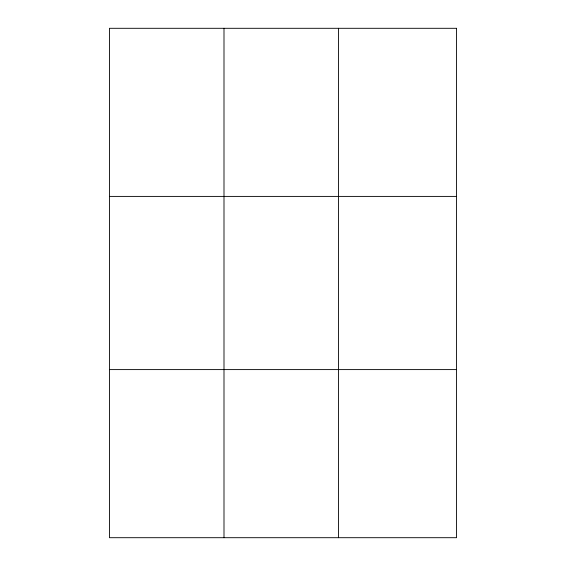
<?xml version="1.0" encoding="UTF-8"?>
<svg xmlns="http://www.w3.org/2000/svg" width="566" height="566" viewBox="0 0 566 566"><rect width="100%" height="100%" fill="white"/><g stroke="black" fill="none" stroke-linecap="round" stroke-linejoin="round"><path stroke-width="0.85" d="M223.995 28.3L223.995 537.7M338.539 28.3L338.539 537.7M109.45 196.402L456.55 196.402M109.45 369.598L456.55 369.598M456.55 28.3L456.55 537.7L109.45 537.7L109.45 28.3L456.55 28.3"/></g></svg>
